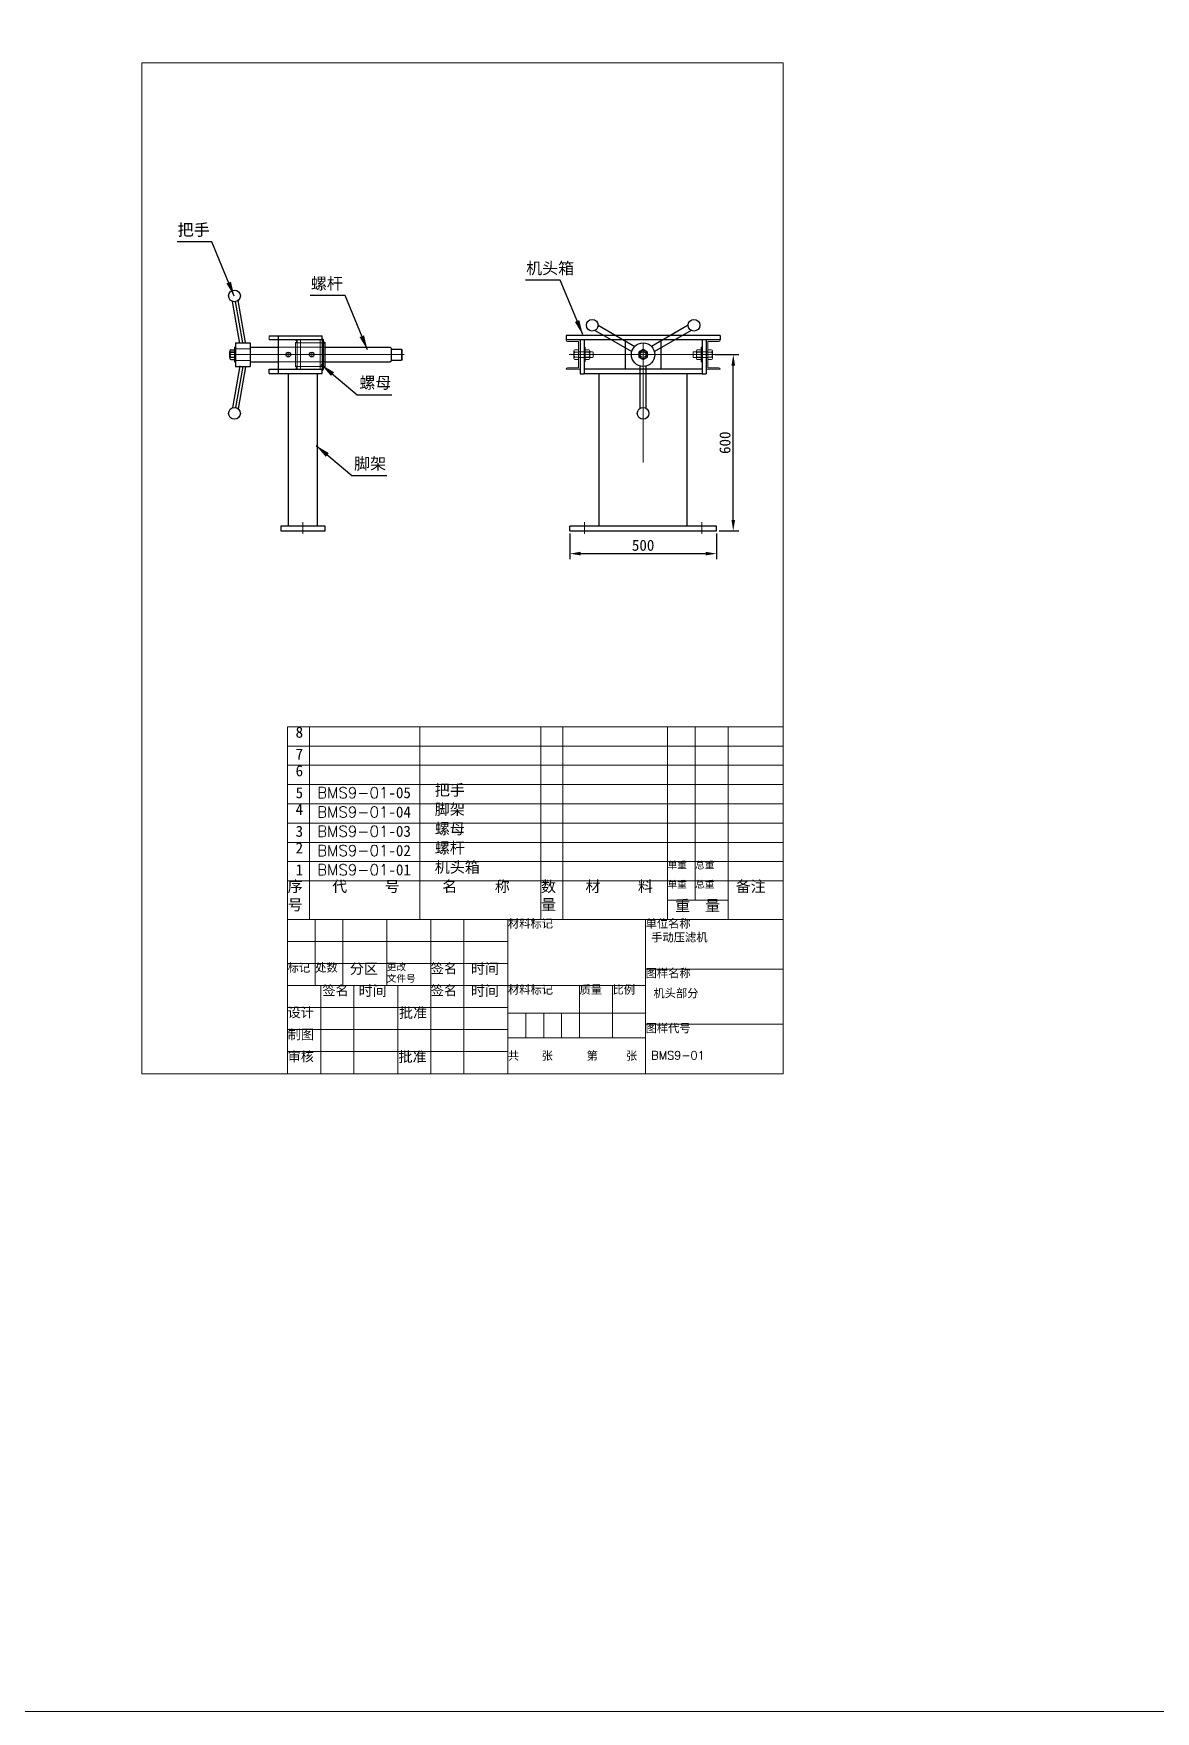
# Model space of a CAD drawing. Header units: millimetres. Extents: x 27179 to 44376, y -2108 to 7885.
# Drawn here: x 31662 to 35482, y -2108 to 3605 of the extents above; entities that cross this region are included whole.
import ezdxf
from ezdxf.lldxf.tags import DXFTag

# ---------------------------------------------------------------- set-up
doc = ezdxf.new("R2010")
doc.units = ezdxf.units.MM
doc.layers.add('中心线层', color=1, linetype='CENTER', lineweight=9)
doc.layers.add('标注层', color=5, linetype='Continuous', lineweight=9)
doc.styles.get("Standard").update_dxf_attribs({"font": ''})
doc.styles.get('Standard').set_extended_font_data('SimSun')
tags = doc.linetypes.add('ACAD_ISO03W100', pattern=[30, 12, -18]).pattern_tags.tags
tags[6:7] = [DXFTag(74, 4), DXFTag(75, 0), DXFTag(340, '0'), DXFTag(46, 1.0), DXFTag(50, 0.0), DXFTag(44, 0.0), DXFTag(45, 0.0)]
tags[4:5] = [DXFTag(74, 4), DXFTag(75, 0), DXFTag(340, '0'), DXFTag(46, 1.0), DXFTag(50, 0.0), DXFTag(44, 0.0), DXFTag(45, 0.0)]
tags = doc.linetypes.add('ACAD_ISO12W100', pattern=[21, 12, -3, 0, -3, 0, -3]).pattern_tags.tags
tags[14:15] = [DXFTag(74, 4), DXFTag(75, 0), DXFTag(340, '0'), DXFTag(46, 1.0), DXFTag(50, 0.0), DXFTag(44, 0.0), DXFTag(45, 0.0)]
tags[12:13] = [DXFTag(74, 4), DXFTag(75, 0), DXFTag(340, '0'), DXFTag(46, 1.0), DXFTag(50, 0.0), DXFTag(44, 0.0), DXFTag(45, 0.0)]
tags[10:11] = [DXFTag(74, 4), DXFTag(75, 0), DXFTag(340, '0'), DXFTag(46, 1.0), DXFTag(50, 0.0), DXFTag(44, 0.0), DXFTag(45, 0.0)]
tags[8:9] = [DXFTag(74, 4), DXFTag(75, 0), DXFTag(340, '0'), DXFTag(46, 1.0), DXFTag(50, 0.0), DXFTag(44, 0.0), DXFTag(45, 0.0)]
tags[6:7] = [DXFTag(74, 4), DXFTag(75, 0), DXFTag(340, '0'), DXFTag(46, 1.0), DXFTag(50, 0.0), DXFTag(44, 0.0), DXFTag(45, 0.0)]
tags[4:5] = [DXFTag(74, 4), DXFTag(75, 0), DXFTag(340, '0'), DXFTag(46, 1.0), DXFTag(50, 0.0), DXFTag(44, 0.0), DXFTag(45, 0.0)]
tags = doc.linetypes.add('CENTER', pattern=[50.8, 31.75, -6.35, 6.35, -6.35]).pattern_tags.tags
tags[10:11] = [DXFTag(74, 4), DXFTag(75, 0), DXFTag(340, '0'), DXFTag(46, 1.0), DXFTag(50, 0.0), DXFTag(44, 0.0), DXFTag(45, 0.0)]
tags[8:9] = [DXFTag(74, 4), DXFTag(75, 0), DXFTag(340, '0'), DXFTag(46, 1.0), DXFTag(50, 0.0), DXFTag(44, 0.0), DXFTag(45, 0.0)]
tags[6:7] = [DXFTag(74, 4), DXFTag(75, 0), DXFTag(340, '0'), DXFTag(46, 1.0), DXFTag(50, 0.0), DXFTag(44, 0.0), DXFTag(45, 0.0)]
tags[4:5] = [DXFTag(74, 4), DXFTag(75, 0), DXFTag(340, '0'), DXFTag(46, 1.0), DXFTag(50, 0.0), DXFTag(44, 0.0), DXFTag(45, 0.0)]
doc.dimstyles.new('ISO-25', dxfattribs={"dimscale": 20, "dimtxt": 2.5, "dimasz": 2.5, "dimexe": 1.25, "dimexo": 0.625, "dimtad": 1, "dimtxsty": 'Standard', "dimcen": 2.5, "dimadec": 0, "dimazin": 0, "dimtfac": 1, "dimtmove": 0, "dimatfit": 3, "dimfxl": 1, "dimarcsym": 0})

# ---------------------------------------------------------------- blocks, each defined once
blk = doc.blocks.new('*D9')
at = {"layer": 'Defpoints', "color": 0, "lineweight": 9, "transparency": 16777216}
for p in [(33487.7, 1911.9), (33987.7, 1911.9), (33987.7, 1834.3)]:
    blk.add_point(p, dxfattribs=at)
at = {"layer": '标注层', "color": 0, "lineweight": -2, "transparency": 16777216}
for p, q in [((33487.7, 1902.6), (33487.7, 1815.6)), ((33987.7, 1902.6), (33987.7, 1815.6)), ((33525.2, 1834.3), (33950.2, 1834.3))]:
    blk.add_line(p, q, dxfattribs=at)
at = {"layer": '标注层', "color": 0, "lineweight": 9, "transparency": 16777216}
for points in [[(33525.2, 1840.6), (33525.2, 1828.1), (33487.7, 1834.3)], [(33950.2, 1840.6), (33950.2, 1828.1), (33987.7, 1834.3)]]:
    blk.add_solid(points, dxfattribs=at)
at = {"layer": '标注层', "color": 0, "transparency": 16777216, "insert": (33737.7, 1862.5), "char_height": 37.5, "attachment_point": 5}
blk.add_mtext('500', dxfattribs=at)
blk = doc.blocks.new('*D10')
at = {"layer": 'Defpoints', "color": 0, "lineweight": 9, "transparency": 16777216}
for p in [(33973.5, 2511.9), (34044.6, 2511.9), (33987.7, 1911.9)]:
    blk.add_point(p, dxfattribs=at)
at = {"layer": '标注层', "color": 0, "lineweight": -2, "transparency": 16777216}
for p, q in [((33982.9, 2511.9), (34063.4, 2511.9)), ((34044.6, 1949.4), (34044.6, 2474.4)), ((33997.1, 1911.9), (34063.4, 1911.9))]:
    blk.add_line(p, q, dxfattribs=at)
at = {"layer": '标注层', "color": 0, "lineweight": 9, "transparency": 16777216}
for points in [[(34038.4, 2474.4), (34050.9, 2474.4), (34044.6, 2511.9)], [(34038.4, 1949.4), (34050.9, 1949.4), (34044.6, 1911.9)]]:
    blk.add_solid(points, dxfattribs=at)
at = {"layer": '标注层', "color": 0, "transparency": 16777216, "insert": (34016.5, 2211.9), "char_height": 37.5, "attachment_point": 5, "rotation": 90}
blk.add_mtext('600', dxfattribs=at)

msp = doc.modelspace()

# ---------------------------------------------------------------- hatches: boundary and pattern name
at = {"lineweight": 9}
for points in [[(32559.597, 2556.933), (32559.597, 2561.933), (32554.597, 2561.933)], [(32554.597, 2551.933), (32559.597, 2551.933), (32559.597, 2556.933)], [(32644.597, 2566.933), (32644.597, 2561.933), (32649.597, 2561.933)], [(32649.597, 2556.933), (32649.597, 2551.933), (32654.597, 2551.933)], [(32559.597, 2466.933), (32559.597, 2471.933), (32554.597, 2471.933)], [(32554.597, 2461.933), (32559.597, 2461.933), (32559.597, 2466.933)], [(32649.597, 2461.933), (32644.597, 2461.933), (32644.597, 2456.933)], [(32654.597, 2471.933), (32649.597, 2471.933), (32649.597, 2466.933)]]:
    msp.add_hatch(color=5, dxfattribs=at).paths.add_polyline_path(points)

# ---------------------------------------------------------------- linework, layer by layer
for p, q in [((32364.748, 2550.196), (32339.544, 2693.139)), ((32374.597, 2551.933), (32349.857, 2692.236)), ((32384.445, 2553.669), (32359.24, 2696.612)), ((32464.597, 2575.933), (32644.597, 2575.933)), ((32494.597, 2575.933), (32494.597, 2561.933)), ((32644.597, 2561.933), (32644.597, 2575.933)), ((33475.226, 2576.933), (33475.226, 2561.933)), ((34000.226, 2576.933), (33475.226, 2576.933)), ((33574.521, 2594.612), (33699.185, 2522.637)), ((33584.521, 2611.933), (33709.185, 2539.958)), ((33890.931, 2611.933), (33766.267, 2539.958)), ((33900.931, 2594.612), (33776.267, 2522.637)), ((34000.226, 2576.933), (34000.226, 2561.933)), ((32329.597, 2521.933), (32329.597, 2501.933)), ((32330.597, 2524.758), (32330.597, 2499.108)), ((32333.597, 2528.758), (32346.597, 2528.758)), ((32333.597, 2520.593), (32346.597, 2520.593)), ((32346.597, 2536.933), (32349.597, 2536.933)), ((32346.597, 2536.933), (32346.597, 2486.933)), ((32349.597, 2551.933), (32349.597, 2471.933)), ((32349.597, 2551.933), (32399.597, 2551.933)), ((32349.597, 2531.933), (32349.597, 2491.933)), ((32399.597, 2551.933), (32399.597, 2471.933)), ((32399.597, 2536.933), (32399.597, 2486.933)), ((32399.597, 2536.933), (32494.597, 2536.933)), ((32649.597, 2561.933), (32464.597, 2561.933)), ((32649.597, 2461.933), (32649.597, 2561.933)), ((32654.597, 2471.933), (32654.597, 2551.933)), ((32654.597, 2536.933), (32876.633, 2536.933)), ((32879.633, 2533.933), (32879.633, 2489.933)), ((32879.633, 2530.933), (32914.633, 2530.933)), ((32909.633, 2530.933), (32914.633, 2530.933)), ((32914.633, 2530.933), (32914.633, 2492.933)), ((32917.633, 2495.933), (32917.633, 2527.933)), ((34000.226, 2561.933), (33475.226, 2561.933)), ((33523.226, 2561.933), (33523.226, 2446.933)), ((33537.226, 2561.933), (33537.226, 2446.933)), ((33677.726, 2461.933), (33677.726, 2561.933)), ((33737.726, 2528.933), (33723.097, 2520.593)), ((33723.097, 2520.593), (33723.097, 2503.272)), ((33752.354, 2520.593), (33737.726, 2528.933)), ((33752.354, 2503.272), (33752.354, 2520.593)), ((33797.726, 2561.933), (33797.726, 2461.933)), ((33938.226, 2561.933), (33938.226, 2446.933)), ((33952.226, 2561.933), (33952.226, 2446.933)), ((32333.597, 2503.272), (32346.597, 2503.272)), ((32333.597, 2495.108), (32346.597, 2495.108)), ((32364.748, 2473.669), (32339.544, 2330.726)), ((32346.597, 2486.933), (32349.597, 2486.933)), ((32349.597, 2471.933), (32399.597, 2471.933)), ((32374.597, 2471.933), (32349.857, 2331.629)), ((32384.445, 2470.196), (32359.24, 2327.253)), ((32399.597, 2486.933), (32494.597, 2486.933)), ((32464.597, 2447.933), (32464.597, 2461.933)), ((32464.597, 2461.933), (32649.597, 2461.933)), ((32494.597, 2461.933), (32494.597, 2447.933)), ((32644.597, 2447.933), (32644.597, 2461.933)), ((32644.597, 2447.795), (32644.597, 2461.933)), ((32654.597, 2486.933), (32876.633, 2486.933)), ((32879.633, 2489.933), (32876.633, 2486.933)), ((32879.633, 2492.933), (32914.633, 2492.933)), ((32917.633, 2495.933), (32914.633, 2492.933)), ((33938.226, 2461.933), (33537.226, 2461.933)), ((33723.097, 2503.272), (33737.726, 2494.933)), ((33727.726, 2329.253), (33727.726, 2473.203)), ((33737.726, 2494.933), (33752.354, 2503.272)), ((33747.726, 2329.253), (33747.726, 2473.203)), ((32464.597, 2447.933), (32644.597, 2447.933)), ((32529.597, 2447.933), (32529.597, 1927.933)), ((32629.597, 1927.933), (32629.597, 2447.933)), ((33523.226, 2446.933), (33537.226, 2446.933)), ((33938.226, 2446.933), (33537.226, 2446.933)), ((33587.726, 1927.933), (33587.726, 2446.933)), ((33887.726, 1927.933), (33887.726, 2446.933)), ((33938.226, 2446.933), (33952.226, 2446.933)), ((32504.597, 1927.933), (32504.597, 1911.933)), ((32654.597, 1927.933), (32504.597, 1927.933)), ((32504.597, 1911.933), (32654.597, 1911.933)), ((32654.597, 1927.933), (32639.597, 1927.933)), ((32654.597, 1911.933), (32654.597, 1927.933)), ((33987.726, 1927.933), (33487.726, 1927.933)), ((33487.726, 1911.933), (33487.726, 1927.933)), ((33487.726, 1911.933), (33987.726, 1911.933)), ((33987.726, 1911.933), (33987.726, 1927.933))]:
    msp.add_line(p, q)
at = {"linetype": 'ACAD_ISO03W100', "lineweight": 5, "ltscale": 0.5}
for p, q in [((32464.597, 2561.933), (32464.597, 2575.933)), ((32329.597, 2521.933), (32349.597, 2521.933)), ((32349.597, 2531.933), (32399.597, 2531.933)), ((32494.597, 2536.933), (32654.597, 2536.933)), ((32554.597, 2471.933), (32554.597, 2551.933)), ((32554.597, 2551.933), (32654.597, 2551.933)), ((32559.597, 2461.933), (32559.597, 2561.933)), ((32571.597, 2461.933), (32571.597, 2561.933)), ((32637.597, 2461.933), (32637.597, 2561.933)), ((33475.226, 2561.933), (33523.226, 2561.933)), ((34000.226, 2561.933), (33952.226, 2561.933)), ((32329.597, 2501.933), (32349.597, 2501.933)), ((32349.597, 2491.933), (32399.597, 2491.933)), ((32494.597, 2486.933), (32654.597, 2486.933)), ((32554.597, 2471.933), (32654.597, 2471.933)), ((32909.633, 2492.933), (32914.633, 2492.933))]:
    msp.add_line(p, q, dxfattribs=at)
at = {"lineweight": -3}
for p, q in [((32494.597, 2561.933), (32494.597, 2461.933)), ((32559.597, 2551.933), (32554.597, 2551.933)), ((32644.597, 2561.933), (32644.597, 2461.933)), ((32649.597, 2551.933), (32654.597, 2551.933)), ((32559.597, 2471.933), (32554.597, 2471.933)), ((32649.597, 2471.933), (32654.597, 2471.933)), ((32649.597, 2471.933), (32654.597, 2471.933))]:
    msp.add_line(p, q, dxfattribs=at)
at = {"color": 5, "lineweight": 9}
for p, q in [((32554.597, 2561.933), (32559.597, 2561.933)), ((32554.597, 2561.933), (32559.597, 2556.933)), ((32559.597, 2556.933), (32554.597, 2551.933)), ((32559.597, 2551.933), (32554.597, 2551.933)), ((32559.597, 2561.933), (32559.597, 2556.933)), ((32559.597, 2556.933), (32559.597, 2551.933)), ((32644.597, 2566.933), (32649.597, 2561.933)), ((32644.597, 2566.933), (32644.597, 2561.933)), ((32644.597, 2561.933), (32649.597, 2561.933)), ((32649.597, 2556.933), (32649.597, 2551.933)), ((32649.597, 2556.933), (32654.597, 2551.933)), ((32649.597, 2551.933), (32654.597, 2551.933)), ((32559.597, 2471.933), (32554.597, 2471.933)), ((32559.597, 2466.933), (32554.597, 2471.933)), ((32554.597, 2461.933), (32559.597, 2466.933)), ((32554.597, 2461.933), (32559.597, 2461.933)), ((32559.597, 2466.933), (32559.597, 2471.933)), ((32559.597, 2461.933), (32559.597, 2466.933)), ((32644.597, 2461.933), (32649.597, 2461.933)), ((32644.597, 2456.933), (32644.597, 2461.933)), ((32644.597, 2456.933), (32649.597, 2461.933)), ((32649.597, 2466.933), (32654.597, 2471.933)), ((32649.597, 2466.933), (32649.597, 2471.933)), ((32649.597, 2471.933), (32654.597, 2471.933))]:
    msp.add_line(p, q, dxfattribs=at)
at = {"lineweight": 5, "ltscale": 0.5}
for p, q in [((32876.633, 2536.933), (32879.633, 2533.933)), ((32914.633, 2530.933), (32917.633, 2527.933))]:
    msp.add_line(p, q, dxfattribs=at)
at = {"linetype": 'ACAD_ISO12W100', "lineweight": 9}
for p, q in [((33517.926, 2556.633), (33480.526, 2556.633)), ((33501.926, 2499.108), (33501.926, 2524.758)), ((33504.926, 2528.758), (33517.926, 2528.758)), ((33504.926, 2520.593), (33517.926, 2520.593)), ((33517.926, 2467.233), (33517.926, 2556.633)), ((33517.926, 2495.108), (33517.926, 2528.758)), ((33565.726, 2521.933), (33517.926, 2521.933)), ((33537.226, 2486.933), (33537.226, 2536.933)), ((33540.226, 2536.933), (33537.226, 2536.933)), ((33540.226, 2486.933), (33540.226, 2536.933)), ((33553.226, 2528.758), (33540.226, 2528.758)), ((33553.226, 2520.593), (33540.226, 2520.593)), ((33556.226, 2499.108), (33556.226, 2524.758)), ((33565.726, 2521.933), (33567.226, 2520.433)), ((33567.226, 2503.433), (33567.226, 2520.433)), ((33909.726, 2521.933), (33908.226, 2520.433)), ((33908.226, 2503.433), (33908.226, 2520.433)), ((33909.726, 2521.933), (33957.526, 2521.933)), ((33919.226, 2499.108), (33919.226, 2524.758)), ((33922.226, 2528.758), (33935.226, 2528.758)), ((33922.226, 2520.593), (33935.226, 2520.593)), ((33935.226, 2536.933), (33938.226, 2536.933)), ((33935.226, 2486.933), (33935.226, 2536.933)), ((33938.226, 2486.933), (33938.226, 2536.933)), ((33957.526, 2556.633), (33994.926, 2556.633)), ((33957.526, 2467.233), (33957.526, 2556.633)), ((33957.526, 2488.933), (33957.526, 2534.933)), ((33970.526, 2528.758), (33957.526, 2528.758)), ((33957.526, 2495.108), (33957.526, 2528.758)), ((33970.526, 2520.593), (33957.526, 2520.593)), ((33973.526, 2499.108), (33973.526, 2524.758)), ((33523.226, 2461.933), (33475.226, 2461.933)), ((33480.526, 2467.233), (33517.926, 2467.233)), ((33504.926, 2503.272), (33517.926, 2503.272)), ((33504.926, 2495.108), (33517.926, 2495.108)), ((33565.726, 2501.933), (33517.926, 2501.933)), ((33540.226, 2486.933), (33537.226, 2486.933)), ((33553.226, 2503.272), (33540.226, 2503.272)), ((33553.226, 2495.108), (33540.226, 2495.108)), ((33565.726, 2501.933), (33567.226, 2503.433)), ((33909.726, 2501.933), (33908.226, 2503.433)), ((33909.726, 2501.933), (33957.526, 2501.933)), ((33922.226, 2503.272), (33935.226, 2503.272)), ((33922.226, 2495.108), (33935.226, 2495.108)), ((33935.226, 2486.933), (33938.226, 2486.933)), ((33952.226, 2461.933), (34000.226, 2461.933)), ((33970.526, 2503.272), (33957.526, 2503.272)), ((33970.526, 2495.108), (33957.526, 2495.108)), ((33994.926, 2467.233), (33957.526, 2467.233))]:
    msp.add_line(p, q, dxfattribs=at)
at = {"lineweight": 9}
for p, q in [((32527.376, 1244.974), (34214.876, 1244.974)), ((32527.376, 1244.974), (32527.376, 588.709)), ((32602.376, 1244.974), (32602.376, 588.709)), ((32977.376, 1244.974), (32977.376, 588.709)), ((33389.876, 1244.974), (33389.876, 588.709)), ((33464.876, 1244.974), (33464.876, 588.709)), ((33821.126, 1244.974), (33821.126, 588.709)), ((33914.876, 1244.974), (33914.876, 654.334)), ((34027.376, 1244.974), (34027.376, 588.709)), ((32527.376, 1179.344), (34214.876, 1179.344)), ((32527.376, 1113.714), (34214.876, 1113.714)), ((32527.376, 1048.084), (34214.876, 1048.084)), ((34214.876, 1048.084), (34214.876, 588.709)), ((32527.376, 982.459), (34214.876, 982.459)), ((32527.376, 916.834), (34214.876, 916.834)), ((32527.376, 851.209), (34214.876, 851.209)), ((32527.376, 785.584), (34214.876, 785.584)), ((32527.376, 719.959), (34214.876, 719.959)), ((33821.126, 719.959), (34027.376, 719.959)), ((33821.126, 654.334), (34027.376, 654.334)), ((32527.376, 588.709), (34214.876, 588.709)), ((32527.376, 588.709), (32527.376, 63.709)), ((32621.126, 588.709), (32621.126, 363.709)), ((32714.876, 588.709), (32714.876, 363.709)), ((32864.876, 588.709), (32864.876, 363.709)), ((33014.876, 588.709), (33014.876, 63.709)), ((33127.376, 588.709), (33127.376, 63.709)), ((33277.376, 588.709), (33277.376, 63.709)), ((33746.126, 588.709), (33746.126, 63.709)), ((34214.876, 588.709), (34214.876, 63.709)), ((32527.376, 513.709), (33277.376, 513.709)), ((32527.376, 438.709), (33277.376, 438.709)), ((33746.126, 419.959), (34214.876, 419.959)), ((32527.376, 363.709), (33277.376, 363.709)), ((32639.876, 363.709), (32639.876, 63.709)), ((32752.376, 363.709), (32752.376, 63.709)), ((32902.376, 363.709), (32902.376, 63.709)), ((33277.376, 363.709), (33746.126, 363.709)), ((33521.126, 363.709), (33521.126, 185.584)), ((33633.626, 363.709), (33633.626, 185.584)), ((32527.376, 288.709), (33277.376, 288.709)), ((33277.376, 269.959), (33746.126, 269.959)), ((33338.314, 269.959), (33338.314, 185.584)), ((33399.251, 269.959), (33399.251, 185.584)), ((33460.189, 269.959), (33460.189, 185.584)), ((33746.126, 232.459), (34214.876, 232.459)), ((32527.376, 213.709), (33277.376, 213.709)), ((33277.376, 185.584), (33746.126, 185.584)), ((32527.376, 138.709), (33277.376, 138.709)), ((32527.376, 63.709), (34214.876, 63.709))]:
    msp.add_line(p, q, dxfattribs=at)
at = {"color": 3, "lineweight": 9}
msp.add_lwpolyline([(27178.52, 7885.007), (44376.371, 7885.007), (44376.371, -2107.777), (27178.52, -2107.777)], close=True, dxfattribs=at)
at = {"lineweight": 9}
msp.add_lwpolyline([(32030.602, 3505.158), (34214.876, 3505.158), (34214.876, 63.709), (32030.602, 63.709)], close=True, dxfattribs=at)
for centre, radius in [((32346.384, 2711.933), 20), ((33564.521, 2611.933), 20), ((33910.931, 2611.933), 20), ((32529.597, 2511.933), 8), ((32609.597, 2511.933), 8), ((33737.726, 2511.933), 40), ((33737.726, 2511.933), 14.698), ((33737.726, 2511.933), 10), ((32346.384, 2311.933), 20), ((33737.726, 2311.933), 20)]:
    msp.add_circle(centre, radius)
for centre, radius, start, end in [((32334.873, 2524.675), 4.277, 107.363887, 252.636113), ((32344.597, 2511.933), 14, 141.786789, 218.213211), ((32334.873, 2499.19), 4.277, 107.363887, 252.636113)]:
    msp.add_arc(centre, radius, start, end)
at = {"linetype": 'ACAD_ISO12W100', "lineweight": 9}
for centre, radius, start, end in [((33480.526, 2561.933), 5.3, 180, 270), ((33506.202, 2524.675), 4.277, 107.363887, 252.636113), ((33515.926, 2511.933), 14, 141.786789, 218.213211), ((33551.949, 2524.675), 4.277, 287.363887, 72.636113), ((33542.226, 2511.933), 14, 321.786789, 38.213211), ((33923.502, 2524.675), 4.277, 107.363887, 252.636113), ((33933.226, 2511.933), 14, 141.786789, 218.213211), ((33969.249, 2524.675), 4.277, 287.363887, 72.636113), ((33959.526, 2511.933), 14, 321.786789, 38.213211), ((33994.926, 2561.933), 5.3, 270, 0), ((33480.526, 2461.933), 5.3, 90, 180), ((33506.202, 2499.19), 4.277, 107.363887, 252.636113), ((33551.949, 2499.19), 4.277, 287.363887, 72.636113), ((33923.502, 2499.19), 4.277, 107.363887, 252.636113), ((33969.249, 2499.19), 4.277, 287.363887, 72.636113), ((33994.926, 2461.933), 5.3, 0, 90)]:
    msp.add_arc(centre, radius, start, end, dxfattribs=at)
at = {"layer": '中心线层'}
for p, q in [((32529.597, 2519.933), (32529.597, 2503.933)), ((32609.597, 2519.933), (32609.597, 2503.933)), ((33737.726, 2144.433), (33737.726, 2551.933)), ((32329.597, 2511.933), (32924.633, 2511.933)), ((32521.597, 2511.933), (32537.597, 2511.933)), ((32579.597, 2511.933), (32617.597, 2511.933)), ((33485.725, 2511.933), (33983.116, 2511.933)), ((32579.633, 1902.05), (32579.633, 1941.508)), ((33537.726, 1902.05), (33537.726, 1941.508)), ((33937.726, 1902.05), (33937.726, 1941.508))]:
    msp.add_line(p, q, dxfattribs=at)

# ---------------------------------------------------------------- texts
at = {"lineweight": 9, "attachment_point": 1}
for s, insert, char_height, width in [('8', (32554.534, 1244.974), 37.5, 75), ('7', (32554.534, 1170.304), 37.5, 75), ('6', (32554.534, 1113.724), 37.5, 75), ('5', (32554.534, 1039.054), 37.5, 75), (' {\\Ftxt.shx|c0;BMS9-01}-05', (32602.376, 1039.039), 37.5, 412.5), ('  把手', (32977.376, 1048.084), 37.5, 412.5), ('4', (32554.534, 982.459), 37.5, 75), (' {\\Ftxt.shx|c0;BMS9-01}-04', (32602.376, 973.414), 37.5, 412.5), ('  脚架', (32977.376, 982.459), 37.5, 412.5), ('  螺母', (32977.376, 916.834), 37.5, 412.5), ('3', (32554.534, 907.789), 37.5, 75), (' {\\Ftxt.shx|c0;BMS9-01}-03', (32602.376, 907.789), 37.5, 412.5), ('2', (32554.534, 851.209), 37.5, 75), (' {\\Ftxt.shx|c0;BMS9-01}-02', (32602.376, 842.164), 37.5, 412.5), ('  螺杆', (32977.376, 851.209), 37.5, 412.5), ('1', (32554.534, 776.539), 37.5, 75), (' {\\Ftxt.shx|c0;BMS9-01}-01', (32602.376, 776.539), 37.5, 412.5), ('  机头箱', (32977.376, 785.584), 37.5, 412.5), ('{\\fSimSun|b0|i0|c134|p2;单重}', (33821.126, 785.584), 23.4375, 75), ('{\\fSimSun|b0|i0|c134|p2;总重}', (33914.876, 785.584), 23.4375, 75), ('{\\fSimSun|b0|i0|c134|p2;序号}', (32527.376, 719.959), 37.5, 75), ('{\\fSimSun|b0|i0|c134|p2;   代     号}', (32602.376, 719.959), 37.5, 412.5), ('{\\fSimSun|b0|i0|c134|p2;   名     称}', (32977.376, 719.959), 37.5, 412.5), ('{\\fSimSun|b0|i0|c134|p2;数量}', (33389.876, 719.959), 37.5, 75), ('{\\fSimSun|b0|i0|c134|p2;   材     料     }', (33464.876, 719.959), 37.5, 412.5), ('{\\fSimSun|b0|i0|c134|p2;单重}', (33821.126, 719.959), 23.4375, 75), ('{\\fSimSun|b0|i0|c134|p2;总重}', (33914.876, 719.959), 23.4375, 75), ('{\\fSimSun|b0|i0|c134|p2; 备注   }', (34027.376, 719.959), 37.5, 412.5), ('{\\fSimSun|b0|i0|c134|p2; 重  量   }', (33821.126, 654.334), 37.5, 412.5), ('{\\fSimSun|b0|i0|c134|p54;材料标记}', (33277.376, 588.709), 28.125, 468.75), ('{\\fSimSun|b0|i0|c134|p54;单位名称\\P 手动压滤机}', (33746.126, 588.709), 28.125, 468.75), ('{\\fSimSun|b0|i0|c134|p54;标记}', (32527.376, 438.709), 28.125, 93.75), ('{\\fSimSun|b0|i0|c134|p54;处数}', (32621.126, 438.709), 28.125, 93.75), ('{\\fSimSun|b0|i0|c134|p54;\\H1.071x; 分区}', (32714.876, 438.709), 32.8125, 150), ('{\\fSimSun|b0|i0|c134|p54;更改\\P文件号}', (32864.876, 438.709), 23.4375, 150), ('{\\fSimSun|b0|i0|c134|p54;签名}', (33014.876, 438.709), 32.8125, 93.75), ('{\\fSimSun|b0|i0|c134|p54;\\H1.071x; 时间}', (33127.376, 438.709), 32.8125, 150), ('{\\fSimSun|b0|i0|c134|p54;图样名称}', (33746.126, 419.959), 28.125, 468.75), ('{\\fSimSun|b0|i0|c134|p54;签名}', (32645.791, 363.709), 32.8125, 93.75), ('{\\fSimSun|b0|i0|c134|p54;\\H1.071x; 时间}', (32744.827, 363.709), 32.8125, 150), ('{\\fSimSun|b0|i0|c134|p54;签名}', (33014.876, 363.709), 32.8125, 93.75), ('{\\fSimSun|b0|i0|c134|p54;\\H1.071x; 时间}', (33127.376, 363.709), 32.8125, 150), ('{\\fSimSun|b0|i0|c134|p54;材料标记}', (33277.376, 363.709), 28.125, 468.75), ('{\\fSimSun|b0|i0|c134|p54;质量}', (33521.126, 363.709), 28.125, 93.75), ('{\\fSimSun|b0|i0|c134|p54;比例}', (33633.626, 363.709), 28.125, 93.75), ('{\\fSimSun|b0|i0|c134|p54;\\P 机头部分}', (33753.643, 398.446), 28.125, 468.75), ('{\\fSimSun|b0|i0|c134|p54;设计}', (32527.376, 288.709), 32.8125, 93.75), ('{\\fSimSun|b0|i0|c134|p54;\\H1.071x; 批准}', (32882.494, 288.709), 32.8125, 150), ('{\\fSimSun|b0|i0|c134|p54;图样代号}', (33746.126, 232.459), 28.125, 468.75), ('{\\fSimSun|b0|i0|c134|p54;制图}', (32527.376, 213.709), 32.8125, 93.75), ('{\\fSimSun|b0|i0|c134|p54;审核}', (32527.376, 138.709), 32.8125, 93.75), ('{\\fSimSun|b0|i0|c134|p54;\\H1.071x; 批准}', (32880.732, 138.709), 32.8125, 150), ('{\\fSimSun|b0|i0|c134|p54;\\P共    张      第     张}', (33277.376, 185.584), 28.125, 468.75), ('{\\fSimSun|b0|i0|c134|p54;\\P \\Ftxt.shx|c0;BMS9-01}', (33746.126, 187.137), 28.125, 468.75)]:
    msp.add_mtext(s, dxfattribs=dict(at, insert=insert, char_height=char_height, width=width))
at = {"layer": '标注层', "char_height": 40, "width": 210.87597}
for s, insert, attachment_point in [('{\\fSimSun|b0|i0|c134|p54;把手}', (32152.994, 2957.003), 1), ('{\\fSimSun|b0|i0|c134|p54;机头箱}', (33339.182, 2826.055), 1), ('{\\fSimSun|b0|i0|c134|p54;螺杆}', (32606.281, 2774.232), 1), ('{\\fSimSun|b0|i0|c134|p54;螺母}', (32880.648, 2436.259), 3), ('{\\fSimSun|b0|i0|c134|p54;脚架}', (32862.821, 2161.063), 3)]:
    msp.add_mtext(s, dxfattribs=dict(at, insert=insert, attachment_point=attachment_point))

# ---------------------------------------------------------------- dimensions: what is measured, and where the dimension line sits
at = {"layer": '标注层'}
dim = msp.add_linear_dim(base=(34044.6, 2511.933), p1=(33987.726, 1911.933), p2=(33973.526, 2511.933), angle=90, dimstyle='ISO-25', override={"dimscale": 15}, dxfattribs=at)
dim.commit()
dim.dimension.update_dxf_attribs({"geometry": '*D10', "text_midpoint": (34016.475, 2211.933)})
dim = msp.add_linear_dim(base=(33987.726, 1834.336), p1=(33487.726, 1911.933), p2=(33987.726, 1911.933), dimstyle='ISO-25', override={"dimscale": 15}, dxfattribs=at)
dim.commit()
dim.dimension.update_dxf_attribs({"geometry": '*D9', "text_midpoint": (33737.726, 1862.461)})

# ---------------------------------------------------------------- leaders
for points in [[(32345.781, 2710.956), (32269.488, 2895.963), (32151.175, 2895.963)], [(33531.969, 2580.008), (33455.676, 2765.015), (33337.363, 2765.015)], [(32799.068, 2528.185), (32722.774, 2713.192), (32604.462, 2713.192)], [(32641.828, 2477.728), (32764.154, 2375.219), (32882.466, 2375.219)], [(32624.001, 2202.532), (32746.327, 2100.023), (32864.64, 2100.023)]]:
    msp.add_leader(points, dimstyle='ISO-25', override={"dimgap": 0.625, "dimtad": 0}, dxfattribs=at)

doc.saveas('drawing.dxf')
